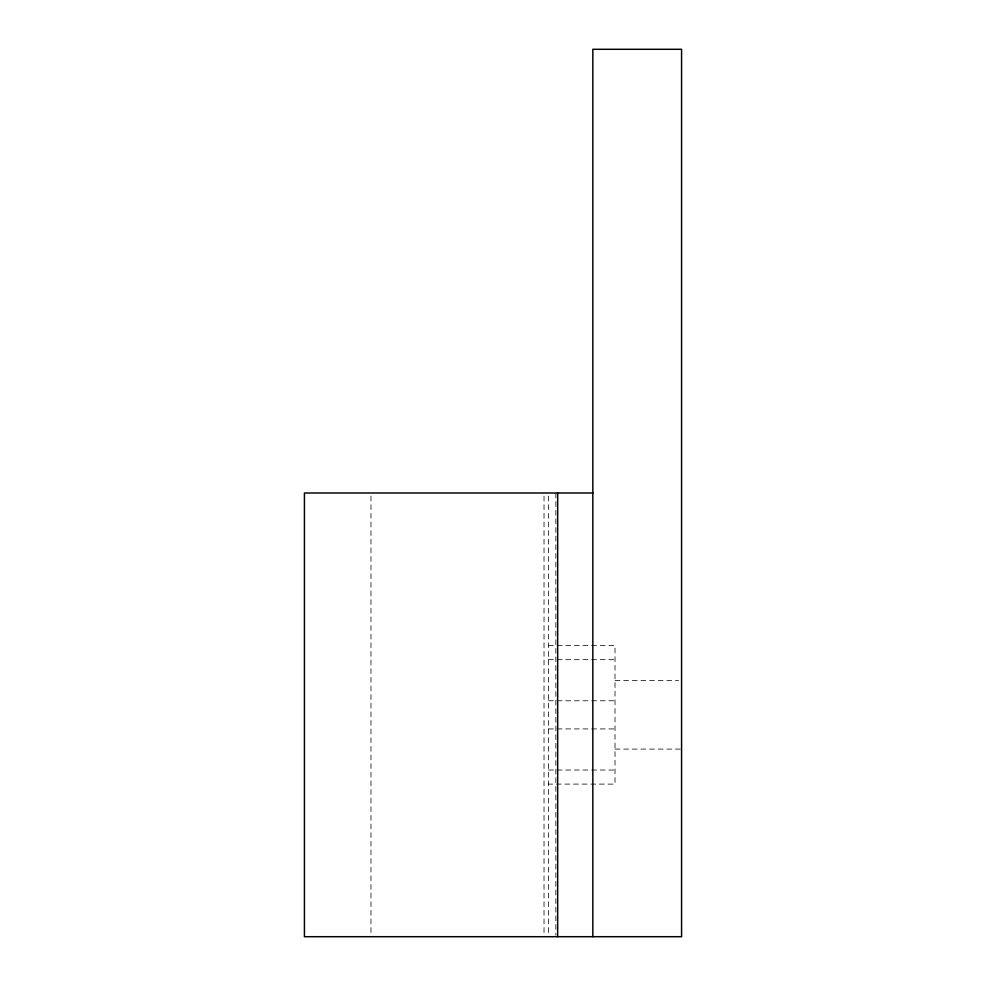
<?xml version="1.0" encoding="UTF-8"?>
<svg xmlns="http://www.w3.org/2000/svg" width="986" height="986" viewBox="0 0 986 986"><rect width="100%" height="100%" fill="white"/><g stroke="black" fill="none" stroke-linecap="round" stroke-linejoin="round"><path stroke-width="0.74" stroke-dasharray="4.93 3.7" d="M548.462 645.596L615.017 645.596L615.017 784.104L548.462 784.104M548.462 659.671L615.017 659.671M615.017 680.599L678.553 680.599M548.462 700.775L615.017 700.775M548.462 728.925L615.017 728.925M615.017 749.101L681.572 749.101M548.462 770.029L615.017 770.029M555.845 493L555.845 935.159M548.462 496.081L548.462 935.159M544.025 496.081L544.025 935.159M370.982 496.081L370.982 935.159"/><path stroke-width="1.48" d="M592.832 493L304.428 493L304.428 936.7L681.572 936.7L681.572 49.3L592.832 49.3L592.832 936.7M557.657 493L557.657 936.7"/></g></svg>
